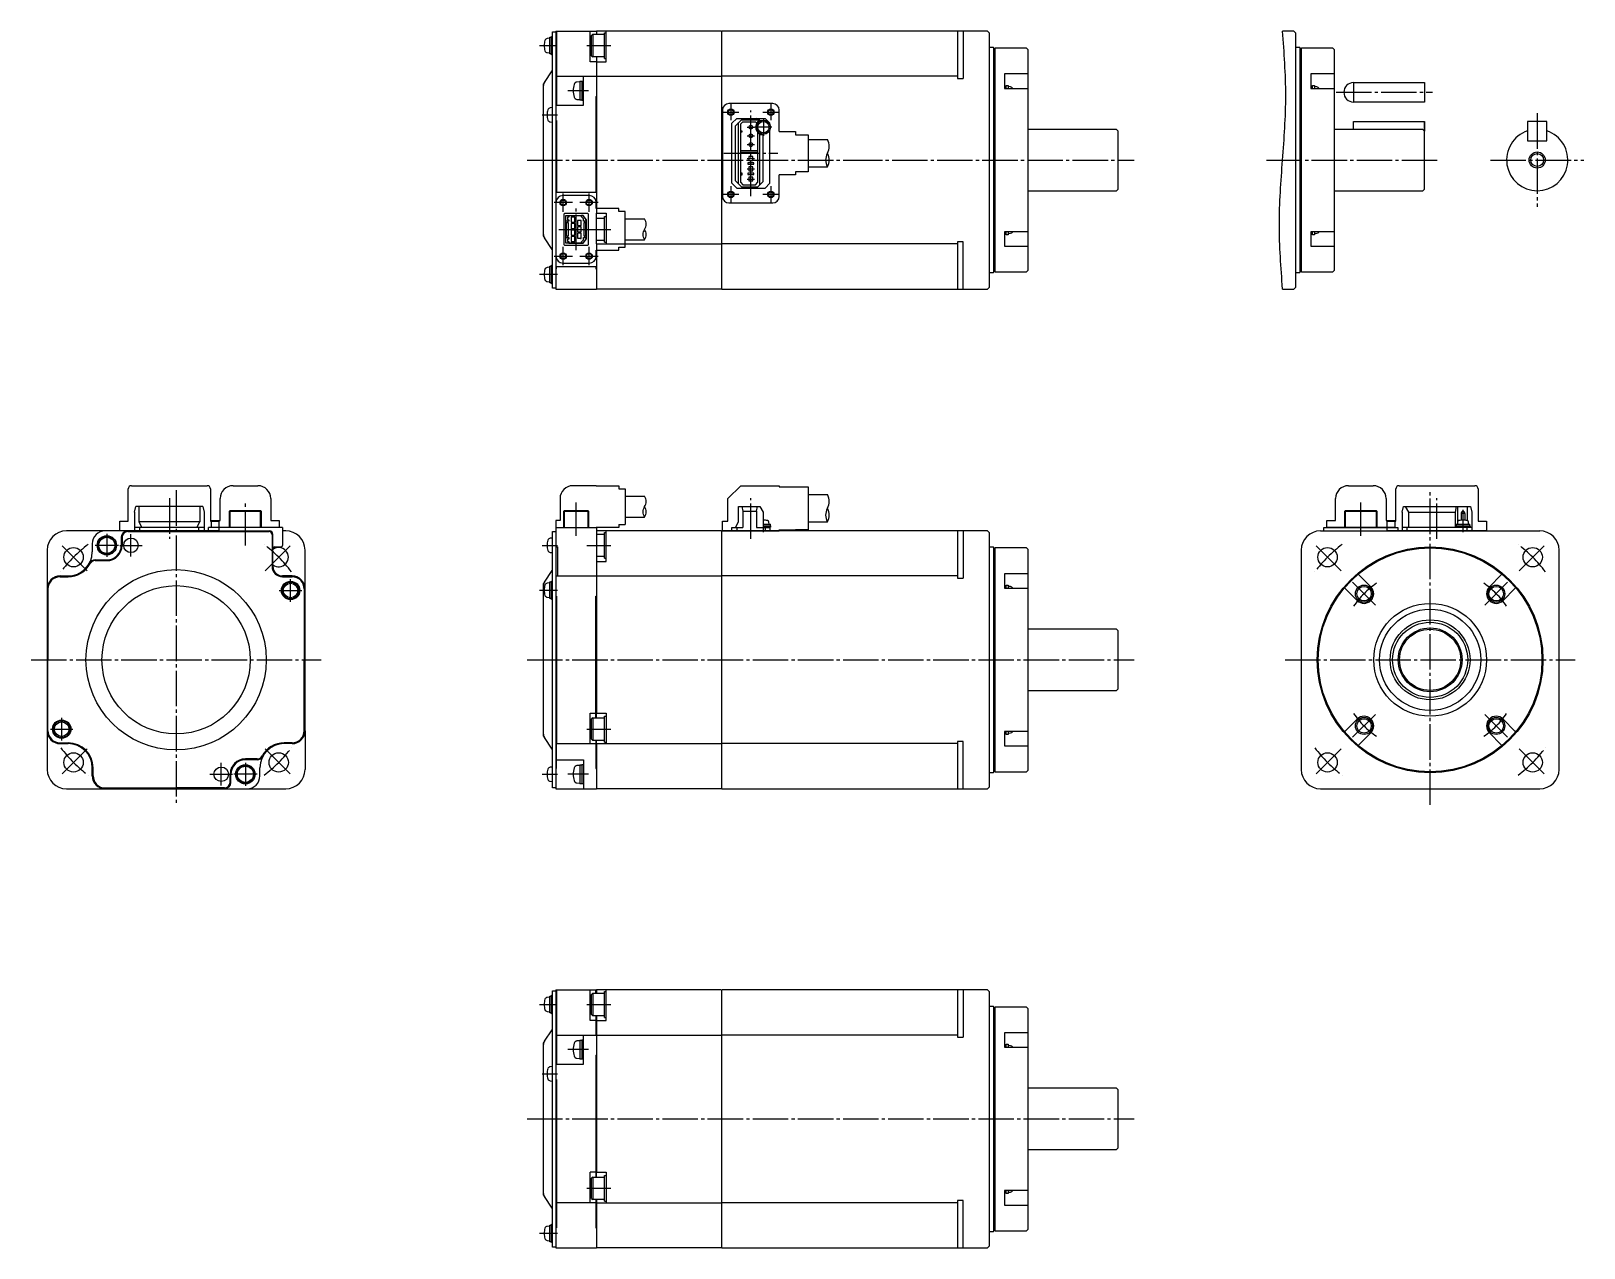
# Model space of a CAD drawing. Header units: millimetres. Extents: x -247 to 234, y -202 to 175.
import ezdxf

# ---------------------------------------------------------------- set-up
doc = ezdxf.new("R2010")
doc.units = ezdxf.units.MM
doc.linetypes.add('DASH_CENTER', pattern=[14, 11, -1, 1, -1])

msp = doc.modelspace()

# ---------------------------------------------------------------- linework, layer by layer
at = {"color": 7, "linetype": 'Continuous'}
for p, q in [((-85.6, 135), (-85.6, 174.75)), ((-85.6, 174.75), (-84.6, 174.75)), ((-84.6, 175), (-72, 175)), ((-84.6, 175), (-84.6, 95)), ((-84.4, 175), (-84.4, 161)), ((-74, 165.5), (-74, 175)), ((-73.15, 174), (-73.5, 173.65)), ((-73.5, 167.35), (-73.5, 173.65)), ((-73.15, 174), (-73.15, 167)), ((-73.15, 174), (-69.5, 174)), ((-33.3, 175), (-72, 175)), ((-72, 175), (-72, 174)), ((-69.5, 174.5), (-69, 174.5)), ((-69.5, 166.5), (-69.5, 174.5)), ((-69, 165.5), (-69, 175)), ((-33.3, 175), (-33.2, 174.9)), ((-33.2, 174.9), (-33.1, 175)), ((-33.2, 174.9), (-33.2, 95.1)), ((49.3, 175), (-33.1, 175)), ((40, 175), (40, 160.32)), ((41.8, 175), (41.8, 160.32)), ((49.8, 174.5), (49.3, 175)), ((49.8, 174.5), (49.8, 95.5)), ((144.35, 175), (140.85, 175)), ((144.85, 174.5), (144.35, 175)), ((144.85, 174.5), (144.85, 95.5)), ((-86.5, 172.75), (-87.28, 172.68)), ((-86.5, 173.1), (-85.9, 173.1)), ((-86.5, 167.9), (-86.5, 173.1)), ((-85.9, 173.35), (-85.6, 173.35)), ((-85.9, 167.65), (-85.9, 173.35)), ((50.1, 170), (51.1, 170)), ((51.3, 169.8), (51.1, 170)), ((51.3, 135), (51.3, 169.8)), ((51.6, 168.9), (51.5, 168.9)), ((51.7, 169.7), (51.6, 169.6)), ((51.6, 169.6), (51.6, 135)), ((61.4, 169.7), (51.7, 169.7)), ((61.9, 169.2), (61.4, 169.7)), ((61.9, 135), (61.9, 169.2)), ((145.15, 170), (146.15, 170)), ((146.35, 169.8), (146.15, 170)), ((146.35, 135), (146.35, 169.8)), ((146.65, 168.9), (146.55, 168.9)), ((146.75, 169.7), (146.65, 169.6)), ((146.65, 169.6), (146.65, 135)), ((156.45, 169.7), (146.75, 169.7)), ((156.95, 169.2), (156.45, 169.7)), ((156.95, 135), (156.95, 169.2)), ((-87.28, 168.32), (-86.5, 168.25)), ((-85.9, 167.9), (-86.5, 167.9)), ((-85.6, 167.65), (-85.9, 167.65)), ((-72, 165.5), (-74, 165.5)), ((-73.5, 167.35), (-73.15, 167)), ((-69.5, 167), (-73.15, 167)), ((-72, 167), (-72, 118.5)), ((-72, 165.5), (-69, 165.5)), ((-69.5, 166.5), (-69, 166.5)), ((-88.13, 159.09), (-85.77, 162.65)), ((-84.4, 161), (-72, 161)), ((-84.4, 161), (-84.4, 152)), ((-77.2, 159.25), (-78.05, 159.18)), ((-77.2, 159.45), (-76.5, 159.45)), ((-77.2, 159.45), (-77.2, 153.55)), ((-76.5, 159.5), (-76.5, 153.5)), ((-76.5, 159.5), (-76, 159.5)), ((-76, 152), (-76, 161)), ((-72, 161), (-33.2, 161)), ((40, 161), (-33.2, 161)), ((40, 160.32), (41.8, 160.32)), ((61.9, 161.71), (54.6, 161.71)), ((54.6, 161.71), (54.6, 157.22)), ((156.95, 161.71), (149.65, 161.71)), ((149.65, 161.71), (149.65, 157.22)), ((162.85, 159), (184.85, 159)), ((162.85, 159), (162.85, 153)), ((184.85, 159), (184.85, 153)), ((-88.5, 157.88), (-88.5, 135)), ((-72.2, 154.75), (-72.2, 135)), ((-72.2, 154.75), (-72, 154.75)), ((54.6, 158.01), (55.1, 158.01)), ((54.6, 157.22), (61.9, 157.22)), ((55.1, 157.22), (55.1, 158.16)), ((55.1, 158.16), (55.7, 158.16)), ((55.7, 158.16), (55.7, 157.22)), ((56.48, 157.69), (55.7, 157.76)), ((149.65, 158.01), (150.15, 158.01)), ((149.65, 157.22), (156.95, 157.22)), ((150.15, 157.22), (150.15, 158.16)), ((150.15, 158.16), (150.75, 158.16)), ((150.75, 158.16), (150.75, 157.22)), ((151.53, 157.69), (150.75, 157.76)), ((-85.6, 151.25), (-86.38, 151.18)), ((-84.6, 152), (-76, 152)), ((-78.05, 153.82), (-77.2, 153.75)), ((-76.5, 153.55), (-77.2, 153.55)), ((-76, 153.5), (-76.5, 153.5)), ((184.85, 153), (162.85, 153)), ((-86.38, 146.82), (-85.6, 146.75)), ((-84.6, 147.25), (-84.4, 147.25)), ((-84.4, 147.25), (-84.4, 125)), ((-28.5, 147.9), (-30, 146.4)), ((-30, 127.8), (-30, 146.4)), ((-28.9, 145.6), (-26.6, 147.9)), ((-28.9, 128.6), (-28.9, 145.6)), ((-28.5, 147.9), (-19.7, 147.9)), ((-27.9, 127.6), (-27.9, 146.6)), ((-26.55, 146.9), (-27.35, 146.1)), ((-27.35, 146.1), (-27.35, 128.1)), ((-27, 147.5), (-21.9, 147.5)), ((-26.55, 146.9), (-22.7, 146.9)), ((-22.7, 146.9), (-22.25, 146.45)), ((-21.57, 147.17), (-22.3, 147.9)), ((-21.4, 147.28), (-21.4, 147.9)), ((-18.2, 146.4), (-19.7, 147.9)), ((-18.2, 146.12), (-18.2, 146.4)), ((162.85, 147), (184.85, 147)), ((162.85, 144.5), (162.85, 147)), ((184.85, 147), (184.85, 144)), ((184.85, 126), (184.85, 147)), ((216.85, 147), (216.85, 141)), ((222.85, 147), (216.85, 147)), ((222.85, 141), (222.85, 147)), ((-27.35, 144.1), (-26.85, 144.1)), ((-26.85, 143.6), (-27.35, 143.6)), ((-26.85, 144.1), (-26.85, 143.6)), ((-21.9, 128.1), (-21.9, 143.51)), ((-21.3, 127.3), (-21.3, 143.07)), ((-20.3, 128.3), (-20.3, 142.8)), ((-18.2, 127.8), (-18.2, 144.28)), ((89.3, 144.5), (61.9, 144.5)), ((89.8, 144), (89.3, 144.5)), ((89.8, 126), (89.8, 144)), ((184.35, 144.5), (156.95, 144.5)), ((184.85, 144), (184.35, 144.5)), ((216.85, 141), (222.85, 141)), ((-88.5, 135), (-88.5, 112.12)), ((-85.6, 95.25), (-85.6, 135)), ((-72.2, 135), (-72.2, 125)), ((-27.35, 138), (-21.9, 138)), ((-21.9, 137.3), (-27.35, 137.3)), ((-23.5, 136.1), (-24.7, 136.1)), ((-24.7, 136.1), (-24.7, 134.9)), ((-24.7, 134.9), (-23.5, 134.9)), ((-23.5, 134.9), (-23.5, 136.1)), ((51.3, 100.2), (51.3, 135)), ((51.6, 135), (51.6, 100.4)), ((61.9, 100.8), (61.9, 135)), ((146.35, 100.2), (146.35, 135)), ((146.65, 135), (146.65, 100.4)), ((156.95, 100.8), (156.95, 135)), ((-27.35, 131.05), (-26.85, 131.05)), ((-26.85, 130.35), (-27.35, 130.35)), ((-26.85, 131.05), (-26.85, 130.35)), ((-23.2, 134.1), (-25, 134.1)), ((-25, 134.1), (-25, 133.7)), ((-25, 133.7), (-23.2, 133.7)), ((-25, 130.9), (-25, 130.5)), ((-23.2, 130.9), (-25, 130.9)), ((-25, 130.5), (-23.2, 130.5)), ((-24.7, 132.9), (-24.7, 131.7)), ((-23.5, 132.9), (-24.7, 132.9)), ((-24.7, 131.7), (-23.5, 131.7)), ((-23.5, 131.7), (-23.5, 132.9)), ((-23.2, 133.7), (-23.2, 134.1)), ((-23.2, 130.5), (-23.2, 130.9)), ((-28.5, 126.3), (-30, 127.8)), ((-26.6, 126.3), (-28.9, 128.6)), ((-28.5, 126.3), (-19.7, 126.3)), ((-27.35, 128.1), (-26.55, 127.3)), ((-27, 126.7), (-21.9, 126.7)), ((-26.55, 127.3), (-22.7, 127.3)), ((-23.5, 129.7), (-24.7, 129.7)), ((-24.7, 129.7), (-24.7, 128.5)), ((-24.7, 128.5), (-23.5, 128.5)), ((-23.5, 128.5), (-23.5, 129.7)), ((-22.7, 127.3), (-21.9, 128.1)), ((-22.3, 126.3), (-20.3, 128.3)), ((-18.2, 127.8), (-19.7, 126.3)), ((61.9, 125.5), (89.3, 125.5)), ((89.3, 125.5), (89.8, 126)), ((156.95, 125.5), (184.35, 125.5)), ((184.35, 125.5), (184.85, 126)), ((-84.6, 125), (-72, 125)), ((-82.12, 118.22), (-81.92, 118.42)), ((-82.12, 118.22), (-82.12, 108.77)), ((-74.67, 118.42), (-81.92, 118.42)), ((-81.55, 109.17), (-81.55, 117.82)), ((-81.55, 117.82), (-76.1, 117.82)), ((-81.45, 116), (-81.45, 117.75)), ((-81.45, 117.75), (-80.6, 117.75)), ((-80.6, 116), (-81.45, 116)), ((-81, 116), (-81, 115.6)), ((-80.6, 117.25), (-80.95, 117.25)), ((-80.95, 117.25), (-80.95, 116.5)), ((-80.95, 116.5), (-80.6, 116.5)), ((-80.6, 117.75), (-80.6, 117.25)), ((-80.6, 117.75), (-76.6, 117.75)), ((-80.6, 116.5), (-80.6, 116)), ((-79.88, 117.3), (-79.88, 115.7)), ((-79.7, 117.3), (-79.88, 117.3)), ((-79.88, 115.7), (-79.7, 115.7)), ((-79.7, 117.27), (-79.7, 117.3)), ((-78.7, 117.27), (-79.7, 117.27)), ((-79.7, 115.73), (-78.7, 115.73)), ((-79.7, 115.7), (-79.7, 115.73)), ((-78.7, 115.73), (-78.7, 117.27)), ((-76.9, 116.27), (-77.9, 116.27)), ((-77.9, 116.27), (-77.9, 114.73)), ((-76.9, 116.3), (-76.9, 116.27)), ((-76.72, 116.3), (-76.9, 116.3)), ((-76.72, 114.7), (-76.72, 116.3)), ((-76.6, 117.38), (-76.6, 117.75)), ((-76.17, 117.75), (-76.6, 117.75)), ((-76, 116.75), (-76.6, 117.38)), ((-75.15, 116.42), (-76.17, 117.75)), ((-75.05, 116.45), (-76.1, 117.82)), ((-76, 116), (-76, 116.75)), ((-75.15, 116), (-76, 116)), ((-75.6, 115.6), (-75.6, 116)), ((-75.15, 116), (-75.15, 116.42)), ((-75.05, 110.55), (-75.05, 116.45)), ((-74.67, 118.42), (-74.47, 118.22)), ((-74.47, 108.77), (-74.47, 118.22)), ((-72, 118.5), (-69, 118.5)), ((-72, 113.5), (-72, 118.5)), ((-72, 117), (-69.5, 117)), ((-69.5, 109.5), (-69.5, 117.5)), ((-69.5, 117.5), (-69, 117.5)), ((-69, 118.5), (-69, 109)), ((-85.77, 107.29), (-88.13, 110.91)), ((-81.35, 114.35), (-81.55, 114.35)), ((-81.55, 112.65), (-81.35, 112.65)), ((-81.45, 109.25), (-81.45, 111)), ((-81.45, 111), (-80.6, 111)), ((-81.35, 115.6), (-81.35, 111.4)), ((-81.35, 115.6), (-80.77, 115.6)), ((-80.77, 111.4), (-81.35, 111.4)), ((-81, 111.4), (-81, 111)), ((-80.77, 115.6), (-80.77, 111.4)), ((-80.6, 111), (-80.6, 110.5)), ((-79.7, 115.3), (-79.88, 115.3)), ((-79.88, 115.3), (-79.88, 113.7)), ((-79.88, 113.7), (-79.7, 113.7)), ((-79.7, 113.3), (-79.88, 113.3)), ((-79.88, 113.3), (-79.88, 111.7)), ((-79.88, 111.7), (-79.7, 111.7)), ((-79.88, 111.3), (-79.88, 109.7)), ((-79.7, 111.3), (-79.88, 111.3)), ((-79.7, 115.27), (-79.7, 115.3)), ((-78.7, 115.27), (-79.7, 115.27)), ((-79.7, 113.7), (-79.7, 113.73)), ((-79.7, 113.73), (-78.7, 113.73)), ((-79.7, 113.27), (-79.7, 113.3)), ((-78.7, 113.27), (-79.7, 113.27)), ((-79.7, 111.7), (-79.7, 111.73)), ((-79.7, 111.73), (-78.7, 111.73)), ((-79.7, 111.27), (-79.7, 111.3)), ((-78.7, 111.27), (-79.7, 111.27)), ((-78.7, 113.73), (-78.7, 115.27)), ((-78.7, 111.73), (-78.7, 113.27)), ((-78.7, 109.73), (-78.7, 111.27)), ((-77.9, 114.73), (-76.9, 114.73)), ((-77.9, 114.27), (-77.9, 112.73)), ((-76.9, 114.27), (-77.9, 114.27)), ((-77.9, 112.73), (-76.9, 112.73)), ((-77.9, 112.27), (-77.9, 110.73)), ((-76.9, 112.27), (-77.9, 112.27)), ((-76.9, 114.73), (-76.9, 114.7)), ((-76.9, 114.7), (-76.72, 114.7)), ((-76.72, 114.3), (-76.9, 114.3)), ((-76.9, 114.3), (-76.9, 114.27)), ((-76.9, 112.73), (-76.9, 112.7)), ((-76.9, 112.7), (-76.72, 112.7)), ((-76.72, 112.3), (-76.9, 112.3)), ((-76.9, 112.3), (-76.9, 112.27)), ((-76.72, 112.7), (-76.72, 114.3)), ((-76.72, 110.7), (-76.72, 112.3)), ((-76, 110.25), (-76, 111)), ((-76, 111), (-75.15, 111)), ((-75.82, 111.4), (-75.82, 115.6)), ((-75.82, 115.6), (-75.25, 115.6)), ((-75.25, 111.4), (-75.82, 111.4)), ((-75.6, 111), (-75.6, 111.4)), ((-75.25, 111.4), (-75.25, 115.6)), ((-75.25, 114.35), (-75.05, 114.35)), ((-75.05, 112.65), (-75.25, 112.65)), ((-75.15, 110.58), (-75.15, 111)), ((-72, 109), (-72, 113.5)), ((61.9, 112.78), (54.6, 112.78)), ((54.6, 112.78), (54.6, 108.29)), ((55.1, 111.99), (54.6, 111.99)), ((55.1, 111.84), (55.1, 112.78)), ((55.7, 111.84), (55.1, 111.84)), ((55.7, 112.78), (55.7, 111.84)), ((55.7, 112.24), (56.48, 112.31)), ((156.95, 112.78), (149.65, 112.78)), ((149.65, 112.78), (149.65, 108.29)), ((150.15, 111.99), (149.65, 111.99)), ((150.15, 111.84), (150.15, 112.78)), ((150.75, 111.84), (150.15, 111.84)), ((150.75, 112.78), (150.75, 111.84)), ((150.75, 112.24), (151.53, 112.31)), ((-82.12, 108.77), (-81.92, 108.57)), ((-81.92, 108.57), (-74.67, 108.57)), ((-76.1, 109.17), (-81.55, 109.17)), ((-80.6, 109.25), (-81.45, 109.25)), ((-80.6, 110.5), (-80.95, 110.5)), ((-80.95, 110.5), (-80.95, 109.75)), ((-80.95, 109.75), (-80.6, 109.75)), ((-80.6, 109.75), (-80.6, 109.25)), ((-80.6, 109.25), (-76.6, 109.25)), ((-79.88, 109.7), (-79.7, 109.7)), ((-79.7, 109.73), (-78.7, 109.73)), ((-79.7, 109.7), (-79.7, 109.73)), ((-77.9, 110.73), (-76.9, 110.73)), ((-76.9, 110.73), (-76.9, 110.7)), ((-76.9, 110.7), (-76.72, 110.7)), ((-76.6, 109.62), (-76, 110.25)), ((-76.6, 109.25), (-76.6, 109.62)), ((-76.6, 109.25), (-76.17, 109.25)), ((-76.17, 109.25), (-75.15, 110.58)), ((-76.1, 109.17), (-75.05, 110.55)), ((-74.47, 108.77), (-74.67, 108.57)), ((-69.5, 110), (-72, 110)), ((-72, 109), (-33.2, 109)), ((-72, 109), (-72, 95)), ((-69.5, 109.5), (-69, 109.5)), ((40, 109), (-33.2, 109)), ((41.8, 109.68), (40, 109.68)), ((40, 109.68), (40, 95)), ((41.8, 95), (41.8, 109.68)), ((54.6, 108.29), (61.9, 108.29)), ((149.65, 108.29), (156.95, 108.29)), ((-86.5, 101.75), (-87.28, 101.68)), ((-86.5, 102.1), (-85.9, 102.1)), ((-86.5, 96.9), (-86.5, 102.1)), ((-85.9, 102.35), (-85.6, 102.35)), ((-85.9, 96.65), (-85.9, 102.35)), ((-84.6, 102), (-72, 102)), ((-84.6, 101.25), (-84.4, 101.25)), ((-84.4, 101.25), (-84.4, 102)), ((-72.2, 102), (-72.2, 101.25)), ((-72.2, 101.25), (-72, 101.25)), ((-87.28, 97.32), (-86.5, 97.25)), ((-85.9, 96.9), (-86.5, 96.9)), ((-85.6, 96.65), (-85.9, 96.65)), ((51.1, 100), (50.1, 100)), ((51.1, 100), (51.3, 100.2)), ((51.5, 101.1), (51.6, 101.1)), ((51.6, 100.4), (51.7, 100.3)), ((51.7, 100.3), (61.4, 100.3)), ((61.4, 100.3), (61.9, 100.8)), ((146.15, 100), (145.15, 100)), ((146.15, 100), (146.35, 100.2)), ((146.55, 101.1), (146.65, 101.1)), ((146.65, 100.4), (146.75, 100.3)), ((146.75, 100.3), (156.45, 100.3)), ((156.45, 100.3), (156.95, 100.8)), ((-84.6, 95.25), (-85.6, 95.25)), ((-84.6, 95), (-72, 95)), ((-33.3, 95), (-72, 95)), ((-33.2, 95.1), (-33.3, 95)), ((-33.1, 95), (-33.2, 95.1)), ((-33.1, 95), (49.3, 95)), ((49.3, 95), (49.8, 95.5)), ((140.85, 95), (144.35, 95)), ((144.35, 95), (144.85, 95.5)), ((-215.3, 25.8), (-214.9, 27.6)), ((-215.3, 25.8), (-215.3, 20)), ((-194.1, 27.6), (-214.9, 27.6)), ((-214, 27.6), (-214, 22.8)), ((-195, 27.6), (-195, 22.8)), ((-194.1, 27.6), (-193.7, 25.8)), ((-193.7, 25.8), (-193.7, 20)), ((-185.62, 26.3), (-185.82, 26.1)), ((-185.82, 21), (-185.82, 26.1)), ((-185.82, 26.1), (-175.97, 26.1)), ((-185.62, 21), (-185.62, 26.3)), ((-185.62, 26.3), (-176.17, 26.3)), ((-176.17, 21), (-176.17, 26.3)), ((-175.97, 26.1), (-176.17, 26.3)), ((-175.97, 26.1), (-175.97, 21)), ((-82.12, 26.1), (-81.92, 26.3)), ((-82.12, 21), (-82.12, 26.1)), ((-82.12, 26.1), (-74.47, 26.1)), ((-81.92, 26.3), (-74.67, 26.3)), ((-81.92, 21), (-81.92, 26.3)), ((-74.67, 26.3), (-74.47, 26.1)), ((-74.67, 26.3), (-74.67, 21)), ((-74.47, 26.1), (-74.47, 21)), ((-27.9, 22.8), (-27.9, 27.6)), ((-27.9, 27.6), (-21.3, 27.6)), ((-26.9, 27.6), (-26.6, 26.1)), ((-26.6, 26.1), (-26.6, 21)), ((-26.6, 26.1), (-22.3, 26.1)), ((-22.3, 26.1), (-22, 27.6)), ((-22.3, 26.1), (-22.3, 21)), ((-21.3, 27.6), (-20.3, 25.8)), ((-20.3, 25.8), (-20.3, 21)), ((160.4, 26.3), (160.2, 26.1)), ((160.2, 21), (160.2, 26.1)), ((160.2, 26.1), (170.05, 26.1)), ((160.4, 26.3), (169.85, 26.3)), ((160.4, 21), (160.4, 26.3)), ((170.05, 26.1), (169.85, 26.3)), ((169.85, 26.3), (169.85, 21)), ((170.05, 26.1), (170.05, 21)), ((177.93, 25.8), (178.33, 27.6)), ((177.93, 25.8), (177.93, 20)), ((178.33, 27.6), (199.13, 27.6)), ((178.93, 27.6), (179.93, 25.8)), ((179.93, 25.8), (179.93, 21)), ((179.93, 25.8), (194.43, 25.8)), ((194.69, 27.6), (194.43, 25.8)), ((194.43, 25.8), (194.43, 21)), ((195.13, 27.6), (195.13, 22.68)), ((196.23, 25.4), (196.23, 23.31)), ((197.43, 25.4), (196.23, 25.4)), ((197.43, 25.4), (197.43, 23.31)), ((198.08, 27.6), (198.08, 23.17)), ((199.13, 27.6), (199.53, 25.8)), ((199.53, 25.8), (199.53, 20)), ((-224.4, 20), (-236.4, 20)), ((-192.4, 20), (-224.4, 20)), ((-217.4, 19.75), (-202.4, 19.75)), ((-193.7, 21), (-215.3, 21)), ((-195, 22.8), (-214, 22.8)), ((-214, 22.8), (-213, 21)), ((-213.8, 21), (-213.8, 20)), ((-202.4, 19.75), (-173.65, 19.75)), ((-196, 21), (-195, 22.8)), ((-195.4, 20), (-195.4, 21)), ((-169.4, 21), (-192.4, 21)), ((-192.4, 20), (-192.4, 21)), ((-192.4, 20), (-173.4, 20)), ((-169.4, 21), (-169.4, 15.5)), ((-168.4, 20), (-169.4, 20)), ((-85.6, 19.75), (-84.6, 19.75)), ((-85.6, -20), (-85.6, 19.75)), ((-84.6, 21), (-84.6, -60)), ((-84.6, 21), (-72, 21)), ((-72, 21), (-72, -36.5)), ((-33.3, 20), (-72, 20)), ((-69.5, 11.5), (-69.5, 19.5)), ((-69.5, 19.5), (-69, 19.5)), ((-69, 10.5), (-69, 20)), ((-33.3, 20), (-33.2, 19.9)), ((-33.2, 19.9), (-33.1, 20)), ((-33.2, 19.9), (-33.2, -59.9)), ((49.3, 20), (-33.1, 20)), ((-30, 20), (-30, 21)), ((-30, 21), (-26.6, 21)), ((-28.9, 21), (-27.9, 22.8)), ((-28.5, 21), (-28.5, 20)), ((-22.3, 21), (-18.2, 21)), ((-20.3, 22.05), (-18.05, 22.05)), ((-20.3, 21.6), (-18, 21.6)), ((-20.3, 21.1), (-18, 21.1)), ((-19.7, 21), (-19.7, 20)), ((-18.65, 21.1), (-18.65, 21)), ((-18.45, 22.05), (-18.5, 22.64)), ((-18.2, 21), (-18.2, 20)), ((-18.05, 21.6), (-18.05, 22.05)), ((-18, 21.6), (-18, 21.1)), ((40, 20), (40, 5.32)), ((41.8, 20), (41.8, 5.32)), ((49.8, 19.5), (49.3, 20)), ((49.8, 19.5), (49.8, -59.5)), ((152.63, 20), (220.63, 20)), ((153.63, 20), (153.63, 21)), ((153.63, 21), (176.63, 21)), ((176.63, 21), (176.63, 20)), ((199.53, 21), (177.93, 21)), ((179.43, 21), (179.43, 20)), ((194.63, 21.1), (194.63, 21.6)), ((194.63, 21.6), (196.83, 21.6)), ((194.63, 21.1), (196.83, 21.1)), ((194.68, 22.05), (194.68, 21.6)), ((194.68, 22.05), (196.83, 22.05)), ((195.13, 22.64), (195.08, 22.05)), ((195.28, 21), (195.28, 21.1)), ((196.83, 22.05), (198.98, 22.05)), ((196.83, 21.6), (199.03, 21.6)), ((196.83, 21.1), (199.03, 21.1)), ((198.03, 21), (198.03, 20)), ((198.38, 21.1), (198.38, 21)), ((198.58, 22.05), (198.53, 22.64)), ((198.98, 21.6), (198.98, 22.05)), ((199.03, 21.6), (199.03, 21.1)), ((-228.4, 16), (-228.4, 13.5)), ((-219.4, 18), (-219.4, 14.25)), ((-219.15, 18), (-219.15, 15.5)), ((-172.65, 18.75), (-172.65, 9)), ((-172.4, 14.5), (-172.4, 19)), ((-172.4, 9), (-172.4, 14.5)), ((-171.9, 15), (-169.9, 15)), ((-85.6, 17.75), (-86.38, 17.68)), ((-84.6, 15), (-84.1, 15)), ((-84.1, 15), (-84.1, 6)), ((-72, 19), (-69.5, 19)), ((50.1, 15), (51.1, 15)), ((51.3, 14.8), (51.1, 15)), ((51.3, -20), (51.3, 14.8)), ((51.7, 14.7), (51.6, 14.6)), ((51.6, 14.6), (51.6, -20)), ((61.4, 14.7), (51.7, 14.7)), ((61.9, 14.2), (61.4, 14.7)), ((146.71, 15), (146.63, 15)), ((146.71, 15), (146.63, 15)), ((-242.4, 14), (-242.4, 2)), ((-227.53, 11), (-223.9, 11)), ((-227.53, 10.75), (-223.9, 10.75)), ((-162.4, 2), (-162.4, 14)), ((-86.38, 13.32), (-85.6, 13.25)), ((-69.5, 12), (-72, 12)), ((-72, 10.5), (-69, 10.5)), ((-69.5, 11.5), (-69, 11.5)), ((51.6, 13.9), (51.5, 13.9)), ((61.9, -20), (61.9, 14.2)), ((146.63, 14), (146.63, -54)), ((226.63, -54), (226.63, 14)), ((-238.4, 6), (-235.9, 6)), ((-238.4, 5.75), (-235.9, 5.75)), ((-166.4, 6), (-169.4, 6)), ((-169.4, 5.75), (-166.4, 5.75)), ((-88.13, 4.09), (-85.77, 7.65)), ((-84.6, 6), (-72, 6)), ((-72, 6), (-33.2, 6)), ((40, 6), (-33.2, 6)), ((40, 5.32), (41.8, 5.32)), ((61.9, 6.71), (54.6, 6.71)), ((54.6, 6.71), (54.6, 2.22)), ((168.24, 2.63), (164.55, 6.32)), ((208.7, 6.32), (205.01, 2.63)), ((-242.4, 2), (-242.4, -42)), ((-242.4, 1.32), (-242.4, -54)), ((-242.15, 2), (-242.15, -20)), ((-162.65, 2), (-162.65, -20)), ((-162.4, -42), (-162.4, 2)), ((-88.5, 2.88), (-88.5, -20)), ((-86.5, 3.83), (-87.28, 3.77)), ((-86.5, -1.02), (-86.5, 4.18)), ((-86.5, 4.18), (-85.9, 4.18)), ((-85.9, -1.27), (-85.9, 4.43)), ((-85.9, 4.43), (-85.6, 4.43)), ((54.6, 3.01), (55.1, 3.01)), ((54.6, 2.22), (61.9, 2.22)), ((55.1, 2.22), (55.1, 3.16)), ((55.1, 3.16), (55.7, 3.16)), ((55.7, 3.16), (55.7, 2.22)), ((56.48, 2.69), (55.7, 2.76)), ((160.31, 2.08), (164, -1.62)), ((209.25, -1.62), (212.95, 2.08)), ((-87.28, -0.6), (-86.5, -0.67)), ((-85.9, -1.02), (-86.5, -1.02)), ((-85.6, -1.27), (-85.9, -1.27)), ((-84.6, -0.25), (-84.4, -0.25)), ((-84.4, -0.25), (-84.4, -46)), ((-72.2, -38), (-72.2, -0.25)), ((-72.2, -0.25), (-72, -0.25)), ((89.3, -10.5), (61.9, -10.5)), ((89.8, -11), (89.3, -10.5)), ((89.8, -29), (89.8, -11)), ((-242.15, -42), (-242.15, -20)), ((-162.65, -42), (-162.65, -20)), ((-88.5, -20), (-88.5, -42.88)), ((-85.6, -59.75), (-85.6, -20)), ((51.3, -54.8), (51.3, -20)), ((51.6, -20), (51.6, -54.6)), ((61.9, -54.2), (61.9, -20)), ((61.9, -29.5), (89.3, -29.5)), ((89.3, -29.5), (89.8, -29)), ((-74, -36.5), (-72, -36.5)), ((-74, -46), (-74, -36.5)), ((-73.15, -38), (-73.5, -38.35)), ((-73.5, -44.65), (-73.5, -38.35)), ((-73.15, -38), (-73.15, -45)), ((-73.15, -38), (-69.5, -38)), ((-72, -38), (-72, -36.5)), ((-72, -36.5), (-69, -36.5)), ((-69.5, -37.5), (-69, -37.5)), ((-69.5, -45.5), (-69.5, -37.5)), ((-69, -36.5), (-69, -46)), ((164, -38.38), (160.31, -42.08)), ((212.95, -42.08), (209.25, -38.38)), ((-162.4, -42), (-162.4, -54)), ((61.9, -42.22), (54.6, -42.22)), ((54.6, -42.22), (54.6, -46.71)), ((55.1, -43.01), (54.6, -43.01)), ((55.1, -43.16), (55.1, -42.22)), ((55.7, -43.16), (55.1, -43.16)), ((55.7, -42.22), (55.7, -43.16)), ((55.7, -42.76), (56.48, -42.69)), ((164.55, -46.32), (168.24, -42.63)), ((205.01, -42.63), (208.7, -46.32)), ((-238.4, -45.75), (-235.9, -45.75)), ((-238.4, -46), (-235.9, -46)), ((-166.4, -45.75), (-168.9, -45.75)), ((-166.4, -46), (-168.9, -46)), ((-85.77, -47.71), (-88.13, -44.09)), ((-84.4, -46), (-72, -46)), ((-84.4, -53.75), (-84.4, -46)), ((-73.5, -44.65), (-73.15, -45)), ((-69.5, -45), (-73.15, -45)), ((-72.2, -45), (-72.2, -53.75)), ((-72, -46), (-72, -45)), ((-72, -46), (-72, -60)), ((-72, -46), (-33.2, -46)), ((-69.5, -45.5), (-69, -45.5)), ((40, -46), (-33.2, -46)), ((40, -45.32), (40, -60)), ((41.8, -45.32), (40, -45.32)), ((41.8, -60), (41.8, -45.32)), ((54.6, -46.71), (61.9, -46.71)), ((-177.27, -50.75), (-180.9, -50.75)), ((-177.27, -51), (-180.9, -51)), ((-84.4, -51), (-76, -51)), ((-77.2, -52.75), (-78.05, -52.82)), ((-77.2, -52.55), (-77.2, -58.45)), ((-77.2, -52.55), (-76.5, -52.55)), ((-76.5, -52.5), (-76, -52.5)), ((-76.5, -52.5), (-76.5, -58.5)), ((-76, -51), (-76, -60)), ((-228.4, -56), (-228.4, -53.5)), ((-228.15, -56), (-228.15, -53.5)), ((-185.65, -58), (-185.65, -55.5)), ((-185.4, -58), (-185.4, -54.25)), ((-176.4, -56), (-176.4, -53.5)), ((-85.6, -53.25), (-86.38, -53.32)), ((-86.38, -57.68), (-85.6, -57.75)), ((-84.6, -53.75), (-84.4, -53.75)), ((-72.2, -53.75), (-72, -53.75)), ((51.1, -55), (50.1, -55)), ((51.1, -55), (51.3, -54.8)), ((51.5, -53.9), (51.6, -53.9)), ((51.6, -54.6), (51.7, -54.7)), ((51.7, -54.7), (61.4, -54.7)), ((61.4, -54.7), (61.9, -54.2)), ((-236.4, -60), (-168.4, -60)), ((-224.4, -59.75), (-202.4, -59.75)), ((-224.4, -60), (-180.4, -60)), ((-187.4, -59.75), (-202.4, -59.75)), ((-84.6, -59.75), (-85.6, -59.75)), ((-84.6, -60), (-72, -60)), ((-78.05, -58.18), (-77.2, -58.25)), ((-76.5, -58.45), (-77.2, -58.45)), ((-76, -58.5), (-76.5, -58.5)), ((-33.3, -60), (-72, -60)), ((-33.2, -59.9), (-33.3, -60)), ((-33.1, -60), (-33.2, -59.9)), ((-33.1, -60), (49.3, -60)), ((49.3, -60), (49.8, -59.5)), ((152.63, -60), (220.63, -60)), ((-86.5, -124.65), (-87.28, -124.72)), ((-86.5, -129.5), (-86.5, -124.3)), ((-86.5, -124.3), (-85.9, -124.3)), ((-85.9, -129.75), (-85.9, -124.05)), ((-85.9, -124.05), (-85.6, -124.05)), ((-85.6, -122.65), (-84.6, -122.65)), ((-85.6, -162.4), (-85.6, -122.65)), ((-84.6, -122.4), (-84.6, -202.4)), ((-84.6, -122.4), (-72, -122.4)), ((-84.4, -122.4), (-84.4, -136.4)), ((-74, -131.9), (-74, -122.4)), ((-73.15, -123.4), (-73.5, -123.75)), ((-73.5, -130.05), (-73.5, -123.75)), ((-73.15, -123.4), (-69.5, -123.4)), ((-73.15, -123.4), (-73.15, -130.4)), ((-72.2, -123.4), (-72.2, -122.4)), ((-72, -122.4), (-72, -123.4)), ((-33.3, -122.4), (-72, -122.4)), ((-69.5, -130.9), (-69.5, -122.9)), ((-69.5, -122.9), (-69, -122.9)), ((-69, -131.9), (-69, -122.4)), ((-33.2, -122.5), (-33.2, -202.3)), ((49.3, -122.4), (-33.1, -122.4)), ((40, -122.4), (40, -137.08)), ((41.8, -122.4), (41.8, -137.08)), ((49.8, -122.9), (49.3, -122.4)), ((49.8, -122.9), (49.8, -201.9)), ((-87.28, -129.08), (-86.5, -129.15)), ((-85.9, -129.5), (-86.5, -129.5)), ((-85.6, -129.75), (-85.9, -129.75)), ((-73.5, -130.05), (-73.15, -130.4)), ((50.1, -127.4), (51.1, -127.4)), ((51.3, -127.6), (51.1, -127.4)), ((51.3, -162.4), (51.3, -127.6)), ((51.6, -128.5), (51.5, -128.5)), ((51.7, -127.7), (51.6, -127.8)), ((51.6, -127.8), (51.6, -162.4)), ((61.4, -127.7), (51.7, -127.7)), ((61.9, -128.2), (61.4, -127.7)), ((61.9, -162.4), (61.9, -128.2)), ((-88.13, -138.3), (-85.77, -134.75)), ((-72, -131.9), (-74, -131.9)), ((-69.5, -130.4), (-73.15, -130.4)), ((-72.2, -130.4), (-72.2, -136.4)), ((-72, -130.4), (-72, -178.9)), ((-72, -131.9), (-69, -131.9)), ((-69.5, -130.9), (-69, -130.9)), ((-88.5, -139.52), (-88.5, -162.4)), ((-84.4, -136.4), (-84.4, -145.4)), ((-84.4, -136.4), (-72, -136.4)), ((-77.2, -138.15), (-78.05, -138.22)), ((-77.2, -137.95), (-76.5, -137.95)), ((-77.2, -137.95), (-77.2, -143.85)), ((-76.5, -137.9), (-76.5, -143.9)), ((-76.5, -137.9), (-76, -137.9)), ((-76, -145.4), (-76, -136.4)), ((-72, -136.4), (-33.2, -136.4)), ((40, -136.4), (-33.2, -136.4)), ((40, -137.08), (41.8, -137.08)), ((54.6, -135.69), (54.6, -140.18)), ((61.9, -135.69), (54.6, -135.69)), ((54.6, -139.39), (55.1, -139.39)), ((55.1, -139.24), (55.7, -139.24)), ((55.1, -140.18), (55.1, -139.24)), ((55.7, -139.24), (55.7, -140.18)), ((56.48, -139.71), (55.7, -139.64)), ((-78.05, -143.57), (-77.2, -143.65)), ((-76.5, -143.85), (-77.2, -143.85)), ((-76, -143.9), (-76.5, -143.9)), ((-72.2, -142.65), (-72, -142.65)), ((-72.2, -142.65), (-72.2, -162.4)), ((54.6, -140.18), (61.9, -140.18)), ((-85.6, -146.15), (-86.38, -146.22)), ((-84.6, -145.4), (-76, -145.4)), ((-86.38, -150.58), (-85.6, -150.65)), ((-84.6, -150.15), (-84.4, -150.15)), ((-84.4, -150.15), (-84.4, -196.15)), ((89.3, -152.9), (61.9, -152.9)), ((89.8, -153.4), (89.3, -152.9)), ((89.8, -171.4), (89.8, -153.4)), ((-88.5, -162.4), (-88.5, -185.27)), ((-85.6, -202.15), (-85.6, -162.4)), ((-72.2, -162.4), (-72.2, -180.4)), ((51.3, -197.2), (51.3, -162.4)), ((51.6, -162.4), (51.6, -197)), ((61.9, -196.6), (61.9, -162.4)), ((61.9, -171.9), (89.3, -171.9)), ((89.3, -171.9), (89.8, -171.4)), ((-74, -188.4), (-74, -178.9)), ((-72.2, -178.9), (-74, -178.9)), ((-73.15, -180.4), (-73.5, -180.75)), ((-73.5, -187.05), (-73.5, -180.75)), ((-73.15, -180.4), (-73.15, -187.4)), ((-73.15, -180.4), (-69.5, -180.4)), ((-72, -180.4), (-72, -178.9)), ((-72, -178.9), (-69, -178.9)), ((-69.5, -179.9), (-69, -179.9)), ((-69.5, -187.9), (-69.5, -179.9)), ((-69, -178.9), (-69, -188.4)), ((-85.77, -190.11), (-88.13, -186.49)), ((-73.5, -187.05), (-73.15, -187.4)), ((-69.5, -187.4), (-73.15, -187.4)), ((-72.2, -187.4), (-72.2, -196.15)), ((-72, -187.4), (-72, -202.4)), ((40, -187.72), (40, -202.4)), ((41.8, -187.72), (40, -187.72)), ((41.8, -202.4), (41.8, -187.72)), ((54.6, -184.62), (54.6, -189.11)), ((61.9, -184.62), (54.6, -184.62)), ((55.1, -185.4), (54.6, -185.4)), ((55.1, -185.55), (55.1, -184.62)), ((55.7, -185.55), (55.1, -185.55)), ((55.7, -184.62), (55.7, -185.55)), ((55.7, -185.15), (56.48, -185.09)), ((-72, -188.4), (-84.4, -188.4)), ((-72, -188.4), (-33.2, -188.4)), ((-69.5, -187.9), (-69, -187.9)), ((40, -188.4), (-33.2, -188.4)), ((54.6, -189.11), (61.9, -189.11)), ((-86.5, -195.65), (-87.28, -195.72)), ((-86.5, -200.5), (-86.5, -195.3)), ((-86.5, -195.3), (-85.9, -195.3)), ((-85.9, -200.75), (-85.9, -195.05)), ((-85.9, -195.05), (-85.6, -195.05)), ((-84.6, -196.15), (-84.4, -196.15)), ((-72.2, -196.15), (-72, -196.15)), ((51.1, -197.4), (50.1, -197.4)), ((51.1, -197.4), (51.3, -197.2)), ((51.5, -196.3), (51.6, -196.3)), ((51.6, -197), (51.7, -197.1)), ((51.7, -197.1), (61.4, -197.1)), ((61.4, -197.1), (61.9, -196.6)), ((-87.28, -200.08), (-86.5, -200.15)), ((-85.9, -200.5), (-86.5, -200.5)), ((-85.6, -200.75), (-85.9, -200.75)), ((-84.6, -202.15), (-85.6, -202.15)), ((-33.2, -202.3), (-33.3, -202.4)), ((-33.1, -202.4), (-33.2, -202.3)), ((49.3, -202.4), (49.8, -201.9)), ((-84.6, -202.4), (-72, -202.4)), ((-33.3, -202.4), (-72, -202.4)), ((-33.1, -202.4), (49.3, -202.4))]:
    msp.add_line(p, q, dxfattribs=at)
at = {"color": 1, "linetype": 'DASH_CENTER'}
for p, q in [((-89.7, 170.5), (-84.4, 170.5)), ((-75, 170.5), (-67.5, 170.5)), ((-74.5, 156.5), (-80.88, 156.5)), ((157.45, 156), (187.35, 156)), ((-32.8, 149.85), (-27.8, 149.85)), ((-30.3, 152.35), (-30.3, 147.35)), ((-24.1, 123.8), (-24.1, 150.4)), ((-20.4, 149.85), (-15.4, 149.85)), ((-17.9, 152.35), (-17.9, 147.35)), ((219.85, 149.5), (219.85, 120.5)), ((-88.8, 149), (-84.1, 149)), ((-25.2, 145.2), (-23, 145.2)), ((-17.55, 145.2), (-22.85, 145.2)), ((-20.2, 147.85), (-20.2, 142.55)), ((-25.2, 142.5), (-23, 142.5)), ((-25.2, 139.8), (-23, 139.8)), ((-93.5, 135), (5.7, 135)), ((-32.5, 137.1), (-15.7, 137.1)), ((-25.2, 135.5), (-23, 135.5)), ((5.7, 135), (94.8, 135)), ((135.85, 135), (189.85, 135)), ((205.35, 135), (234.35, 135)), ((-25.2, 132.3), (-23, 132.3)), ((-30.3, 126.85), (-30.3, 121.85)), ((-25.2, 129.1), (-23, 129.1)), ((-17.9, 126.85), (-17.9, 121.85)), ((-79.45, 121.8), (-85.15, 121.8)), ((-82.3, 118.95), (-82.3, 124.65)), ((-71.45, 121.8), (-77.15, 121.8)), ((-74.3, 118.95), (-74.3, 124.65)), ((-27.8, 124.35), (-32.8, 124.35)), ((-15.4, 124.35), (-20.4, 124.35)), ((-78.3, 107.07), (-78.3, 119.92)), ((-83.62, 113.5), (-72.97, 113.5)), ((-75, 113.5), (-67.5, 113.5)), ((-82.3, 102.35), (-82.3, 108.05)), ((-74.3, 102.35), (-74.3, 108.05)), ((-85.15, 105.2), (-79.45, 105.2)), ((-77.15, 105.2), (-71.45, 105.2)), ((-84.1, 99.5), (-89.7, 99.5)), ((-204.5, 30.1), (-204.5, 17.5)), ((-202.4, 32.6), (-202.4, -65)), ((-24.1, 17.5), (-24.1, 30.1)), ((186.63, -65), (186.63, 32.6)), ((188.73, 17.5), (188.73, 30.1)), ((-180.9, 15.45), (-180.9, 28.8)), ((-78.3, 18.5), (-78.3, 28.8)), ((-20.2, 19.6), (-20.2, 24.85)), ((165.13, 18.5), (165.13, 28.8)), ((196.83, 19.6), (196.83, 26.5)), ((-229.98, 7.58), (-238.46, 16.06)), ((-220.3, 15.5), (-227.5, 15.5)), ((-223.9, 19.1), (-223.9, 11.9)), ((-219.9, 15.5), (-212.9, 15.5)), ((-216.4, 12), (-216.4, 19)), ((-174.82, 7.58), (-166.34, 16.06)), ((-88.8, 15.5), (-84.1, 15.5)), ((-75, 15.5), (-67.5, 15.5)), ((159.05, 7.58), (150.57, 16.06)), ((214.2, 7.58), (222.69, 16.06)), ((-166.9, -2), (-166.9, 5)), ((-170.4, 1.5), (-163.4, 1.5)), ((-89.7, 1.58), (-84.1, 1.58)), ((169.66, -3.03), (162.59, 4.04)), ((203.6, -3.03), (210.67, 4.04)), ((-247.4, -20), (-157.4, -20)), ((-93.5, -20), (94.8, -20)), ((141.63, -20), (231.63, -20)), ((-237.9, -45), (-237.9, -38)), ((169.66, -36.97), (162.59, -44.04)), ((203.6, -36.97), (210.67, -44.04)), ((-241.4, -41.5), (-234.4, -41.5)), ((-75, -41.5), (-67.5, -41.5)), ((-229.98, -47.58), (-238.46, -56.06)), ((-174.82, -47.58), (-166.34, -56.06)), ((159.05, -47.58), (150.57, -56.06)), ((214.2, -47.58), (222.69, -56.06)), ((-188.4, -59), (-188.4, -52)), ((-180.9, -51.9), (-180.9, -59.1)), ((-191.9, -55.5), (-184.9, -55.5)), ((-177.3, -55.5), (-184.5, -55.5)), ((-88.8, -55.5), (-84.1, -55.5)), ((-74.5, -55.5), (-80.88, -55.5)), ((-89.7, -126.9), (-84.4, -126.9)), ((-75, -126.9), (-67.5, -126.9)), ((-74.5, -140.9), (-80.88, -140.9)), ((-88.8, -148.4), (-84.1, -148.4)), ((-93.5, -162.4), (94.8, -162.4)), ((-75, -183.9), (-67.5, -183.9)), ((-84.1, -197.9), (-89.7, -197.9))]:
    msp.add_line(p, q, dxfattribs=at)
at = {"color": 4, "linetype": 'Continuous'}
for p, q in [((-88.13, 159.09), (-88.5, 158.54)), ((-85.77, 162.65), (-85.6, 162.9)), ((-85.6, 162.9), (-85.6, 163.2)), ((-88.5, 158.54), (-88.5, 157.88)), ((-32.9, 150.5), (-32.9, 123.7)), ((-17.3, 152.5), (-30.9, 152.5)), ((-15.3, 143.8), (-15.3, 150.5)), ((-15.3, 143.8), (-10.3, 143.8)), ((-10.3, 143.8), (-10.3, 142.85)), ((-10.3, 142.85), (-6.3, 142.85)), ((-6.3, 142.85), (-6.3, 131.35)), ((-6.3, 141.35), (-0.3, 141.35)), ((-10.3, 130.4), (-15.3, 130.4)), ((-15.3, 123.7), (-15.3, 130.4)), ((-10.3, 131.35), (-10.3, 130.4)), ((-6.3, 131.35), (-10.3, 131.35)), ((-6.3, 132.85), (-0.3, 132.85)), ((-84.55, 121.8), (-84.55, 105.2)), ((-74.25, 124), (-82.35, 124)), ((-72.05, 119.95), (-72.05, 121.8)), ((-30.9, 121.7), (-17.3, 121.7)), ((-65.05, 119.95), (-72.05, 119.95)), ((-65.05, 119), (-65.05, 119.95)), ((-63.05, 119), (-65.05, 119)), ((-63.05, 108), (-63.05, 119)), ((-63.05, 116.75), (-57.05, 116.75)), ((-88.5, 112.12), (-88.5, 111.46)), ((-88.5, 111.46), (-88.13, 110.91)), ((-85.6, 107.04), (-85.77, 107.29)), ((-85.6, 106.74), (-85.6, 107.04)), ((-72.05, 107.05), (-65.05, 107.05)), ((-72.05, 105.2), (-72.05, 107.05)), ((-65.05, 108), (-63.05, 108)), ((-65.05, 107.05), (-65.05, 108)), ((-63.05, 110.25), (-57.05, 110.25)), ((-82.35, 103), (-74.25, 103)), ((-216.25, 34), (-192.75, 34)), ((-184.75, 34), (-177.05, 34)), ((-72.05, 34), (-79.3, 34)), ((-72.05, 34), (-72.05, 33.95)), ((-72.05, 33.95), (-65.05, 33.95)), ((-65.05, 33.95), (-65.05, 33)), ((-31.2, 30), (-27.2, 34)), ((-27.2, 34), (-15.3, 34)), ((-15.3, 34), (-15.3, 33.7)), ((161.28, 34), (168.98, 34)), ((176.98, 34), (200.48, 34)), ((-217.25, 23), (-217.25, 33)), ((-191.75, 33), (-191.75, 23)), ((-188.75, 23.2), (-188.75, 30)), ((-173.05, 30), (-173.05, 23.2)), ((-83.3, 30), (-83.3, 23.2)), ((-65.05, 33), (-63.05, 33)), ((-63.05, 33), (-63.05, 22)), ((-63.05, 30.75), (-57.05, 30.75)), ((-31.2, 23), (-31.2, 30)), ((-15.3, 33.7), (-10.3, 33.7)), ((-10.3, 33.7), (-10.3, 33.64)), ((-10.3, 33.64), (-6.3, 33.64)), ((-6.3, 33.64), (-6.3, 20.36)), ((-6.3, 31.25), (-0.3, 31.25)), ((157.28, 23.2), (157.28, 30)), ((172.98, 30), (172.98, 23.2)), ((175.98, 23), (175.98, 33)), ((201.48, 33), (201.48, 23)), ((-63.05, 24.25), (-57.05, 24.25)), ((-219.9, 23), (-217.25, 23)), ((-219.9, 20), (-219.9, 23)), ((-189.1, 20), (-219.9, 20)), ((-191.75, 23), (-189.1, 23)), ((-191.4, 21), (-191.4, 23.2)), ((-191.4, 23.2), (-188.75, 23.2)), ((-170.4, 21), (-191.4, 21)), ((-189.1, 23), (-189.1, 20)), ((-173.05, 23.2), (-170.4, 23.2)), ((-170.4, 23.2), (-170.4, 21)), ((-83.3, 23.2), (-84.55, 23.2)), ((-84.55, 23.2), (-84.55, 21)), ((-84.55, 21), (-72.05, 21)), ((-65.05, 21.05), (-72.05, 21.05)), ((-72.05, 21.05), (-72.05, 21)), ((-65.05, 22), (-63.05, 22)), ((-65.05, 22), (-65.05, 21.05)), ((-32.9, 20), (-32.9, 23)), ((-32.9, 23), (-31.2, 23)), ((-32.9, 20), (-15.3, 20)), ((-15.3, 20), (-15.3, 20.3)), ((-15.3, 20.3), (-10.3, 20.3)), ((-6.3, 20.36), (-10.3, 20.36)), ((-10.3, 20.36), (-10.3, 20.3)), ((-6.3, 22.75), (-0.3, 22.75)), ((154.63, 23.2), (157.28, 23.2)), ((154.63, 21), (154.63, 23.2)), ((175.63, 21), (154.63, 21)), ((172.98, 23.2), (175.63, 23.2)), ((173.33, 20), (173.33, 23)), ((173.33, 23), (175.98, 23)), ((204.13, 20), (173.33, 20)), ((175.63, 23.2), (175.63, 21)), ((201.48, 23), (204.13, 23)), ((204.13, 23), (204.13, 20)), ((-85.77, 7.65), (-85.6, 7.9)), ((-85.6, 7.9), (-85.6, 8.2)), ((-88.13, 4.09), (-88.5, 3.54)), ((-88.5, 3.54), (-88.5, 2.88)), ((-88.5, -42.88), (-88.5, -43.54)), ((-88.5, -43.54), (-88.13, -44.09)), ((-85.6, -47.96), (-85.77, -47.71)), ((-85.6, -48.26), (-85.6, -47.96)), ((-85.77, -134.75), (-85.6, -134.5)), ((-85.6, -134.5), (-85.6, -134.2)), ((-88.13, -138.3), (-88.5, -138.86)), ((-88.5, -138.86), (-88.5, -139.52)), ((-88.5, -185.27), (-88.5, -185.94)), ((-88.5, -185.94), (-88.13, -186.49)), ((-85.6, -190.36), (-85.77, -190.11)), ((-85.6, -190.66), (-85.6, -190.36))]:
    msp.add_line(p, q, dxfattribs=at)
at = {"color": 2, "linetype": 'Continuous'}
for centre, radius in [((-30.3, 149.85), 1), ((-17.9, 149.85), 1), ((219.85, 135), 2.5), ((-30.3, 124.35), 1), ((-17.9, 124.35), 1), ((-82.3, 121.8), 1), ((-74.3, 121.8), 1), ((-82.3, 105.2), 1), ((-74.3, 105.2), 1)]:
    msp.add_circle(centre, radius, dxfattribs=at)
at = {"color": 7, "linetype": 'Continuous'}
for centre, radius in [((-30.3, 149.85), 0.75), ((-17.9, 149.85), 0.75), ((-24.1, 145.2), 0.6), ((-20.2, 145.2), 2.2), ((-20.2, 145.2), 2.15), ((-20.2, 145.2), 1.75), ((-24.1, 142.5), 0.6), ((-24.1, 139.8), 0.6), ((219.85, 135), 2), ((-82.3, 121.8), 0.8), ((-74.3, 121.8), 0.8), ((-30.3, 124.35), 0.75), ((-17.9, 124.35), 0.75), ((-82.3, 105.2), 0.8), ((-74.3, 105.2), 0.8), ((-234.22, 11.82), 3), ((-223.9, 15.5), 3), ((-223.9, 15.5), 2.75), ((-223.9, 15.5), 2.5), ((-216.4, 15.5), 2.25), ((186.63, -20), 35), ((154.81, 11.82), 3), ((186.63, -20), 34.7), ((218.45, 11.82), 3), ((-202.4, -20), 27.96), ((-202.4, -20), 23), ((-166.9, 1.5), 2.85), ((-166.9, 1.5), 2.6), ((-166.9, 1.5), 2.25), ((166.12, 0.51), 2.65), ((166.12, 0.51), 2.25), ((207.13, 0.51), 2.65), ((207.13, 0.51), 2.25), ((186.63, -20), 17.5), ((186.63, -20), 15.7), ((186.63, -20), 12.4), ((186.63, -20), 11.65), ((186.63, -20), 9.9), ((186.63, -20), 9.5), ((166.12, -40.51), 2.65), ((166.12, -40.51), 2.25), ((207.13, -40.51), 2.65), ((207.13, -40.51), 2.25), ((-237.9, -41.5), 2.85), ((-237.9, -41.5), 2.6), ((-237.9, -41.5), 2.25), ((-234.22, -51.82), 3), ((-180.9, -55.5), 3), ((-180.9, -55.5), 2.75), ((-170.58, -51.82), 3), ((154.81, -51.82), 3), ((218.45, -51.82), 3), ((-188.4, -55.5), 2.25), ((-180.9, -55.5), 2.5)]:
    msp.add_circle(centre, radius, dxfattribs=at)
for centre, radius, start, end in [((-82.2, 170.5), 6, 164.5573, 180), ((-82.2, 170.5), 6, 180, 195.4427), ((-87.21, 171.88), 0.8, 95, 164.5573), ((-87.21, 169.12), 0.8, 195.4427, 265), ((50.1, 170.3), 0.3, 180, 270), ((51.5, 169.1), 0.2, 180, 270), ((145.15, 170.3), 0.3, 180, 270), ((146.55, 169.1), 0.2, 180, 270), ((-86.3, 157.88), 2.2, 146.3649, 180), ((-86.6, 163.2), 1, 326.3649, 0), ((-77.96, 158.18), 1, 95, 163.743), ((162.85, 156), 3, 90, 180), ((-72.2, 156.5), 7, 163.743, 180), ((-72.2, 156.5), 7, 180, 196.257), ((-77.96, 154.82), 1, 196.257, 265), ((56.41, 156.89), 0.8, 24.57, 85), ((151.46, 156.89), 0.8, 24.57, 85), ((162.85, 156), 3, 180, 270), ((-81.3, 149), 6, 164.5573, 180), ((-86.31, 150.38), 0.8, 95, 164.5573), ((-81.3, 149), 6, 180, 195.4427), ((-86.31, 147.62), 0.8, 195.4427, 265), ((-20.2, 145.2), 2.4, 120, 267.612), ((219.85, 135), 9.5, 108.4085, 270), ((219.85, 135), 9.5, 270, 71.5915), ((-86.3, 112.12), 2.2, 180, 213.6351), ((56.41, 113.11), 0.8, 275, 335.43), ((151.46, 113.11), 0.8, 275, 335.43), ((-86.6, 106.74), 1, 0, 33.6351), ((-87.21, 100.88), 0.8, 95, 164.5573), ((-82.2, 99.5), 6, 164.5573, 180), ((-82.2, 99.5), 6, 180, 195.4427), ((-87.21, 98.12), 0.8, 195.4427, 265), ((50.1, 99.7), 0.3, 90, 180), ((51.5, 100.9), 0.2, 90, 180), ((145.15, 99.7), 0.3, 90, 180), ((146.55, 100.9), 0.2, 90, 180), ((196.83, 25.4), 0.6, 0.0018, 179.9982), ((-236.4, 14), 6, 90, 180), ((-224.4, 16), 4, 90, 180), ((-217.4, 18), 2, 90, 180), ((-217.4, 18), 1.75, 90, 180), ((-215.15, 19.5), 0.5, 30, 90), ((-173.65, 18.75), 1, 0, 90), ((-173.4, 19), 1, 0, 90), ((-168.4, 14), 6, 0, 90), ((-20.2, 18.85), 4.5, 90, 91.2733), ((-20.2, 18.85), 4.5, 73.6123, 90), ((-19.1, 22.59), 0.6, 5, 73.6123), ((152.63, 14), 6, 90, 180), ((195.73, 22.59), 0.6, 106.3877, 175), ((196.83, 18.85), 4.5, 90, 106.3877), ((196.83, 18.85), 4.5, 73.6123, 90), ((197.93, 22.59), 0.6, 5, 73.6123), ((220.63, 14), 6, 0, 90), ((-223.9, 15.5), 4.75, 270, 0), ((-223.9, 15.5), 4.5, 270, 0), ((-171.9, 14.5), 0.5, 90, 180), ((-170.58, 11.82), 3, 232.6558, 127.3442), ((-169.9, 15.5), 0.5, 270, 0), ((-81.3, 15.5), 6, 164.5573, 180), ((-81.3, 15.5), 6, 180, 195.4427), ((-86.31, 16.88), 0.8, 95, 164.5573), ((50.1, 15.3), 0.3, 180, 270), ((-235.9, 13.5), 7.5, 270, 0), ((-235.9, 13.5), 7.75, 270, 331.7263), ((-227.53, 9), 2, 90, 151.7263), ((-227.53, 9), 1.75, 90, 151.7263), ((-218.9, 14.25), 0.5, 180, 200.4137), ((-86.31, 14.12), 0.8, 195.4427, 265), ((51.5, 14.1), 0.2, 180, 270), ((-238.4, 2), 4, 90, 180), ((-238.4, 2), 3.75, 90, 180), ((-169.4, 9), 3.25, 180, 270), ((-169.4, 9), 3, 180, 270), ((-168.15, 5.5), 0.5, 90, 150), ((-166.4, 2), 4, 0, 90), ((-166.4, 2), 3.75, 0, 90), ((-86.6, 8.2), 1, 326.3649, 0), ((164.9, 6.67), 0.5, 182.6229, 225), ((208.35, 6.67), 0.5, 315, 357.3771), ((-162.9, 0.25), 0.5, 300, 0), ((-86.3, 2.88), 2.2, 146.3649, 180), ((-82.2, 1.58), 6, 164.5573, 180), ((-82.2, 1.58), 6, 180, 195.4427), ((-87.21, 2.97), 0.8, 95, 164.5573), ((56.41, 1.89), 0.8, 24.57, 85), ((159.95, 1.72), 0.5, 45, 87.3771), ((166.12, 0.51), 3, 225, 45), ((207.13, 0.51), 3, 135, 315), ((213.3, 1.72), 0.5, 92.6229, 135), ((-87.21, 0.2), 0.8, 195.4427, 265), ((166.12, -40.51), 3, 315, 135), ((207.13, -40.51), 3, 45, 225), ((-241.9, -40.25), 0.5, 120, 180), ((-238.4, -42), 4, 180, 270), ((-238.4, -42), 3.75, 180, 270), ((-166.4, -42), 3.75, 270, 0), ((-166.4, -42), 4, 270, 0), ((-86.3, -42.88), 2.2, 180, 213.6351), ((56.41, -41.89), 0.8, 275, 335.43), ((159.95, -41.72), 0.5, 272.6229, 315), ((213.3, -41.72), 0.5, 225, 267.3771), ((-236.65, -45.5), 0.5, 270, 329.1166), ((-235.9, -53.5), 7.75, 0, 90), ((-235.9, -53.5), 7.5, 0, 90), ((-168.9, -53.5), 7.5, 90, 180), ((-168.9, -53.5), 7.75, 90, 151.7268), ((-86.6, -48.26), 1, 0, 33.6351), ((164.9, -46.67), 0.5, 135, 177.3771), ((208.35, -46.67), 0.5, 2.6229, 45), ((-180.9, -55.5), 4.75, 90, 180), ((-180.9, -55.5), 4.5, 90, 180), ((-177.27, -49), 1.75, 270, 331.7285), ((-177.27, -49), 2, 270, 331.7263), ((-77.96, -53.82), 1, 95, 163.743), ((-236.4, -54), 6, 180, 270), ((-224.4, -56), 4, 180, 270), ((-224.4, -56), 3.75, 180, 270), ((-185.9, -54.25), 0.5, 0, 20.4137), ((-180.4, -56), 4, 270, 0), ((-168.4, -54), 6, 270, 0), ((-81.3, -55.5), 6, 164.5573, 180), ((-81.3, -55.5), 6, 180, 195.4427), ((-86.31, -54.12), 0.8, 95, 164.5573), ((-86.31, -56.88), 0.8, 195.4427, 265), ((-72.2, -55.5), 7, 163.743, 180), ((-72.2, -55.5), 7, 180, 196.257), ((-77.96, -57.18), 1, 196.257, 265), ((50.1, -55.3), 0.3, 90, 180), ((51.5, -54.1), 0.2, 90, 180), ((152.63, -54), 6, 180, 270), ((220.63, -54), 6, 270, 0), ((-189.65, -59.5), 0.5, 210, 270), ((-187.4, -58), 1.75, 270, 0), ((-187.4, -58), 2, 270, 0), ((-87.21, -125.51), 0.8, 95, 164.5573), ((-82.2, -126.9), 6, 164.5573, 180), ((-82.2, -126.9), 6, 180, 195.4427), ((-87.21, -128.28), 0.8, 195.4427, 265), ((50.1, -127.1), 0.3, 180, 270), ((51.5, -128.3), 0.2, 180, 270), ((-86.6, -134.2), 1, 326.3649, 0), ((-86.3, -139.52), 2.2, 146.3649, 180), ((-72.2, -140.9), 7, 163.743, 180), ((-77.96, -139.22), 1, 95, 163.743), ((-72.2, -140.9), 7, 180, 196.257), ((-77.96, -142.58), 1, 196.257, 265), ((56.41, -140.51), 0.8, 24.57, 85), ((-81.3, -148.4), 6, 164.5573, 180), ((-81.3, -148.4), 6, 180, 195.4427), ((-86.31, -147.01), 0.8, 95, 164.5573), ((-86.31, -149.78), 0.8, 195.4427, 265), ((-86.3, -185.27), 2.2, 180, 213.6351), ((56.41, -184.29), 0.8, 275, 335.43), ((-86.6, -190.66), 1, 0, 33.6351), ((-82.2, -197.9), 6, 164.5573, 180), ((-87.21, -196.51), 0.8, 95, 164.5573), ((50.1, -197.7), 0.3, 90, 180), ((51.5, -196.5), 0.2, 90, 180), ((-82.2, -197.9), 6, 180, 195.4427), ((-87.21, -199.28), 0.8, 195.4427, 265)]:
    msp.add_arc(centre, radius, start, end, dxfattribs=at)
at = {"color": 4, "linetype": 'Continuous'}
for centre, radius, start, end in [((-30.9, 150.5), 2, 90, 180), ((-17.3, 150.5), 2, 0, 90), ((-82.35, 121.8), 2.2, 90, 180), ((-74.25, 121.8), 2.2, 0, 90), ((-30.9, 123.7), 2, 180, 270), ((-17.3, 123.7), 2, 270, 0), ((-82.35, 105.2), 2.2, 180, 270), ((-74.25, 105.2), 2.2, 270, 0), ((-216.25, 33), 1, 90, 180), ((-192.75, 33), 1, 0, 90), ((-184.75, 30), 4, 90, 180), ((-177.05, 30), 4, 0, 90), ((-79.3, 30), 4, 90, 180), ((161.28, 30), 4, 90, 180), ((168.98, 30), 4, 0, 90), ((176.98, 33), 1, 90, 180), ((200.48, 33), 1, 0, 90)]:
    msp.add_arc(centre, radius, start, end, dxfattribs=at)
at = {"color": 1, "linetype": 'DASH_CENTER'}
for centre, radius, start, end in [((-202.4, -20), 45, 127.3549, 142.6451), ((-202.4, -20), 45, 37.3549, 52.6451), ((186.63, -20), 45, 127.3549, 142.6451), ((186.63, -20), 45, 37.3549, 52.6451), ((186.63, -20), 29, 125.1091, 144.8909), ((186.63, -20), 29, 35.1091, 54.8909), ((186.63, -20), 29, 215.1091, 234.8909), ((186.63, -20), 29, 305.1091, 324.8909), ((-202.4, -20), 45, 217.3549, 232.6451), ((-202.4, -20), 45, 307.3549, 322.6451), ((186.63, -20), 45, 217.3549, 232.6451), ((186.63, -20), 45, 307.3549, 322.6451)]:
    msp.add_arc(centre, radius, start, end, dxfattribs=at)
at = {"color": 2, "linetype": 'Continuous'}
msp.add_open_spline([(140.85, 95), (140.35, 101.67), (139.35, 115), (140.85, 135), (142.35, 155), (141.35, 168.33), (140.85, 175)], degree=3, dxfattribs=at)
at = {"color": 4, "linetype": 'Continuous'}
for points in [[(-0.3, 132.85), (-0.55, 133.56), (-1.05, 134.97), (-0.3, 137.1), (0.45, 139.22), (-0.05, 140.64), (-0.3, 141.35)], [(-0.3, 132.85), (-0.05, 133.56), (0.45, 134.97), (-0.05, 136.39), (-0.3, 137.1)], [(-57.05, 110.25), (-57.3, 110.79), (-57.8, 111.87), (-57.05, 113.5), (-56.3, 115.12), (-56.8, 116.21), (-57.05, 116.75)], [(-57.05, 110.25), (-56.8, 110.79), (-56.3, 111.87), (-56.8, 112.96), (-57.05, 113.5)], [(-57.05, 24.25), (-57.3, 24.79), (-57.8, 25.87), (-57.05, 27.5), (-56.3, 29.12), (-56.8, 30.21), (-57.05, 30.75)], [(-0.3, 22.75), (-0.55, 23.46), (-1.05, 24.87), (-0.3, 27), (0.45, 29.12), (-0.05, 30.54), (-0.3, 31.25)], [(-57.05, 24.25), (-56.8, 24.79), (-56.3, 25.87), (-56.8, 26.96), (-57.05, 27.5)], [(-0.3, 22.75), (-0.05, 23.46), (0.45, 24.87), (-0.05, 26.29), (-0.3, 27)]]:
    msp.add_open_spline(points, degree=3, dxfattribs=at)

doc.saveas('drawing.dxf')
